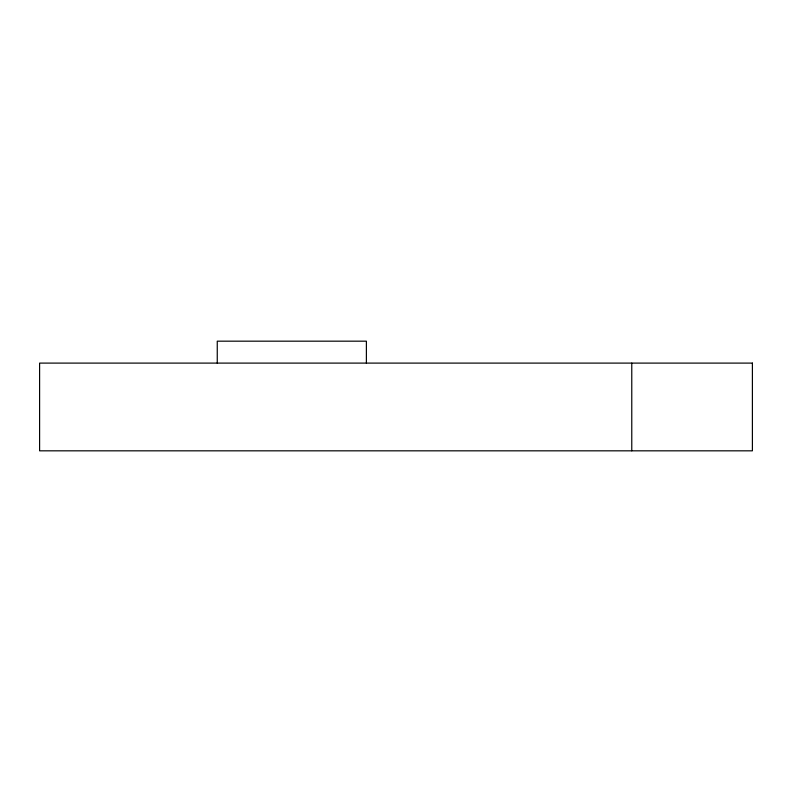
<?xml version="1.0" encoding="UTF-8"?>
<svg xmlns="http://www.w3.org/2000/svg" width="792" height="792" viewBox="0 0 792 792"><rect width="100%" height="100%" fill="white"/><g stroke="black" fill="none" stroke-linecap="round" stroke-linejoin="round"><path stroke-width="1.19" d="M631.769 363.102L631.769 450.826M366.389 363.102L366.389 341.174L217.255 341.174L217.255 363.102M752.4 363.102L39.6 363.102L39.6 450.826L752.4 450.826L752.4 363.102"/></g></svg>
